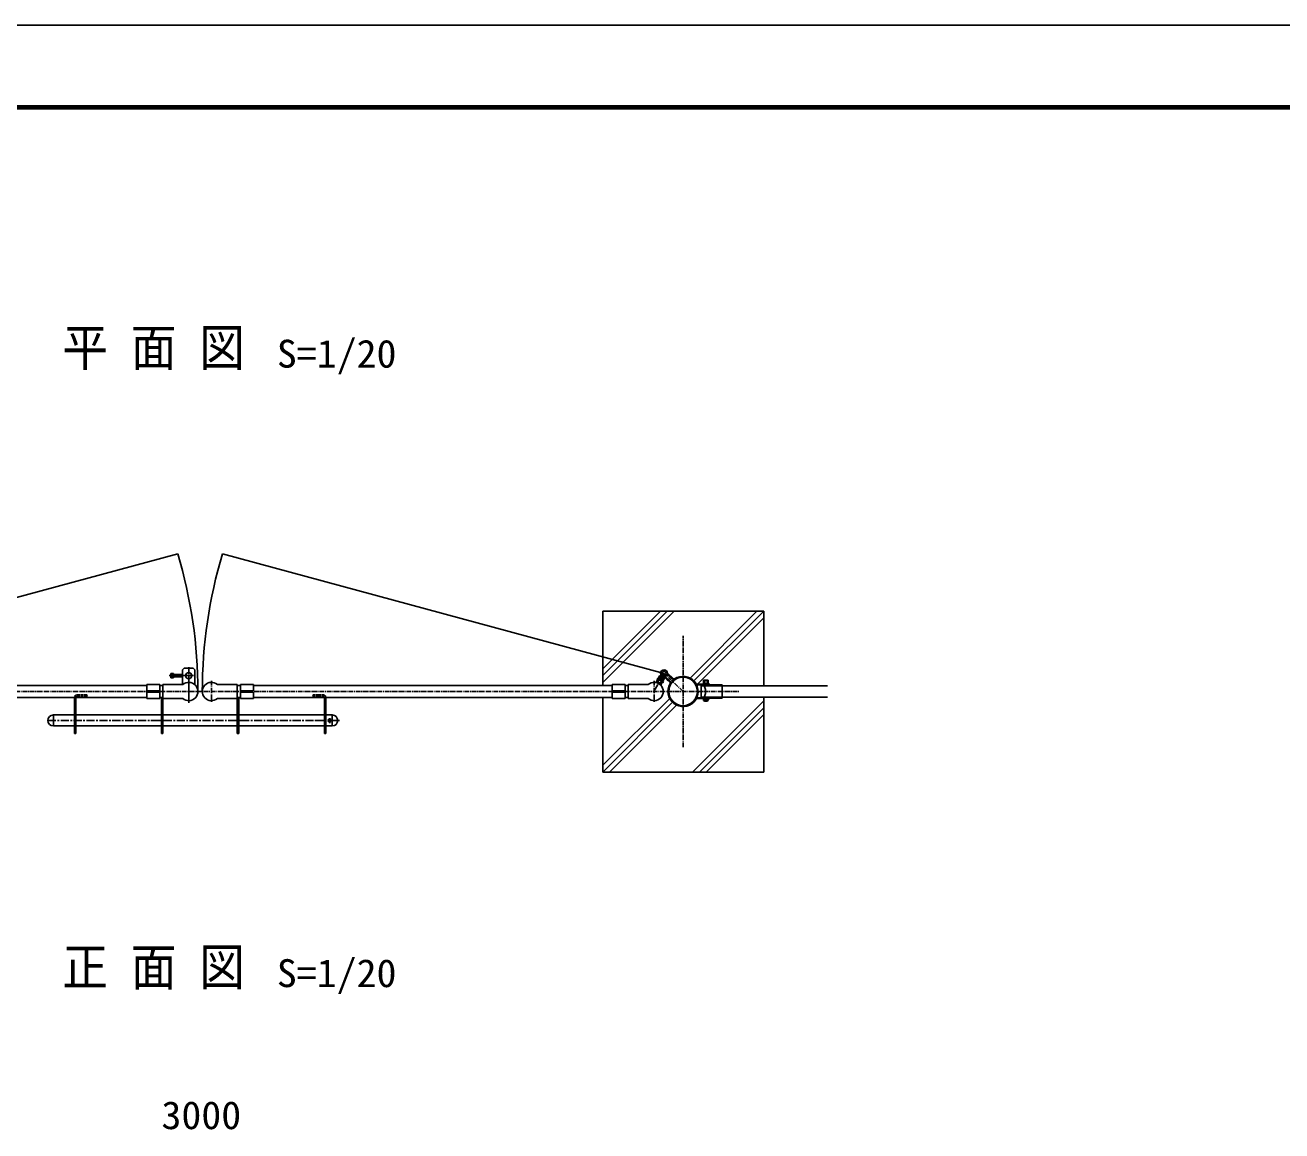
# Model space of a CAD drawing. Units: millimetres, scale not verified. Extents: x -5940 to 5940, y -4200 to 4200.
# Drawn here: x -3049 to 853, y 768 to 4200 of the extents above; entities that cross this region are included whole.
import ezdxf
from ezdxf.enums import TextEntityAlignment as Align

# ---------------------------------------------------------------- set-up
doc = ezdxf.new("R2010")
doc.units = ezdxf.units.MM
doc.header["$LTSCALE"] = 20
for name, pattern in [('DASHED', [7.5, 6, -1.5]), ('USER1', [0.375, 0.25, -0.125]), ('USER2', [1.125, 0.75, -0.125, 0.125, -0.125]), ('USER3', [0.1875, 0.125, -0.0625]), ('USER4', [2, 1.25, -0.25, 0.25, -0.25]), ('USER5', [10, 6.25, -1.25, 1.25, -1.25])]:
    doc.linetypes.add(name, pattern=pattern)
for name, color, linetype, lineweight in [('0-0_5寸法', 1, 'Continuous', 25), ('0-3_7詳細', 7, 'Continuous', 25), ('0-5_0', 7, 'Continuous', 25), ('0-8_1部材', 7, 'Continuous', 25), ('0-9_中心線', 1, 'USER2', 25), ('0-A_6文字', 7, 'Continuous', 25), ('0-C_8部品', 7, 'Continuous', 25)]:
    doc.layers.add(name, color=color, linetype=linetype, lineweight=lineweight)
doc.styles.add('ＭＳ ゴシック', font='')
doc.styles.get('ＭＳ ゴシック').set_extended_font_data('MS Gothic')

# ---------------------------------------------------------------- blocks, each defined once
blk = doc.blocks.new('A2_ver14_社名無')
at = {"layer": '0-5_0', "color": 3}
blk.add_lwpolyline([(-11900, 8420), (-20, 8420), (-20, 20), (-11900, 20)], close=True, dxfattribs=at)
at = {"layer": '0-5_0'}
for points in [[(-11500, 8170), (-420, 8170), (-420, 270), (-11500, 270)], [(-11497.5, 8167.5), (-422.5, 8167.5), (-422.5, 272.5), (-11497.5, 272.5)], [(-11495, 8165), (-425, 8165), (-425, 275), (-11495, 275)], [(-11492.5, 8162.5), (-427.5, 8162.5), (-427.5, 277.5), (-11492.5, 277.5)], [(-11490, 8160), (-430, 8160), (-430, 280), (-11490, 280)]]:
    blk.add_lwpolyline(points, close=True, dxfattribs=at)

msp = doc.modelspace()

# ---------------------------------------------------------------- linework, layer by layer
at = {"layer": '0-3_7詳細', "color": 3}
for p, q in [((-2588.73, 2187.24), (-2596.73, 2187.24)), ((-2596.73, 2174.24), (-2596.73, 2187.24)), ((-2596.73, 2185.88), (-2588.73, 2185.88)), ((-2588.73, 2174.24), (-2588.73, 2187.24)), ((-2596.73, 2184.29), (-2588.73, 2184.29)), ((-2596.73, 2182.7), (-2588.73, 2182.7)), ((-2596.73, 2181.11), (-2588.73, 2181.11)), ((-2596.73, 2179.53), (-2588.73, 2179.53)), ((-2596.73, 2177.94), (-2588.73, 2177.94)), ((-2596.73, 2176.35), (-2588.73, 2176.35)), ((-2596.73, 2174.76), (-2588.73, 2174.76)), ((-2588.73, 2174.24), (-2596.73, 2174.24)), ((-2560.23, 2184.74), (-2588.73, 2184.74)), ((-2560.23, 2176.74), (-2588.73, 2176.74))]:
    msp.add_line(p, q, dxfattribs=at)
at = {"layer": '0-3_7詳細'}
for p, q in [((-2555.23, 2203.74), (-2560.23, 2198.74)), ((-2560.23, 2151.74), (-2560.23, 2198.74)), ((-2527.23, 2203.74), (-2555.23, 2203.74)), ((-2522.23, 2198.74), (-2527.23, 2203.74)), ((-2522.23, 2151.74), (-2522.23, 2198.74))]:
    msp.add_line(p, q, dxfattribs=at)
at = {"layer": '0-3_7詳細', "color": 1, "linetype": 'USER2'}
for p, q in [((-2541.23, 2096.79), (-2541.23, 2206.63)), ((-2527.23, 2180.74), (-2555.23, 2180.74))]:
    msp.add_line(p, q, dxfattribs=at)
at = {"layer": '0-3_7詳細', "color": 1, "linetype": 'USER5'}
msp.add_line((-2526.06, 2180.74), (-2601.95, 2180.74), dxfattribs=at)
at = {"layer": '0-3_7詳細'}
msp.add_circle((-2541.23, 2180.74), 10, dxfattribs=at)
at = {"layer": '0-5_0'}
for p, q in [((-1255.48, 2381.11), (-755.48, 2381.11)), ((-1255.48, 2159.9), (-1034.26, 2381.11)), ((-1255.48, 2150.16), (-1255.48, 2381.11)), ((-1255.48, 2202.32), (-1076.69, 2381.11)), ((-1255.48, 2181.11), (-1055.48, 2381.11)), ((-984.59, 2173.21), (-776.69, 2381.11)), ((-972.36, 2164.23), (-755.48, 2381.11)), ((-755.48, 2148.94), (-755.48, 2381.11)), ((-963.61, 2151.76), (-755.48, 2359.9)), ((-1255.48, 1881.11), (-1255.48, 2112.06)), ((-1255.48, 1902.32), (-1047.59, 2110.21)), ((-755.48, 1881.11), (-755.48, 2113.94)), ((-1255.48, 1881.11), (-1038.61, 2097.97)), ((-1234.26, 1881.11), (-1026.14, 2089.23)), ((-976.69, 1881.11), (-755.48, 2102.32)), ((-955.48, 1881.11), (-755.48, 2081.11)), ((-934.26, 1881.11), (-755.48, 2059.9)), ((-755.48, 1881.11), (-1255.48, 1881.11))]:
    msp.add_line(p, q, dxfattribs=at)
at = {"layer": '0-8_1部材', "color": 1}
for p, q in [((-3946.44, 2187.83), (-2575.3, 2559.34)), ((-1065.22, 2187.83), (-2436.35, 2559.34))]:
    msp.add_line(p, q, dxfattribs=at)
at = {"layer": '0-8_1部材'}
for p, q in [((-3785.43, 2150.5), (-2671.23, 2150.5)), ((-1226.23, 2150.5), (-2340.43, 2150.5)), ((-884.33, 2149.28), (-557.65, 2149.28)), ((-3785.43, 2112.4), (-2671.23, 2112.4)), ((-1226.23, 2112.4), (-2340.43, 2112.4)), ((-884.33, 2114.28), (-557.65, 2114.28))]:
    msp.add_line(p, q, dxfattribs=at)
for centre in [(-1006.18, 2131.78), (-1005.83, 2131.45)]:
    msp.add_circle(centre, 44.55, dxfattribs=at)
at = {"layer": '0-8_1部材', "color": 1}
for centre, start, end in [((-4005.83, 2131.45), 0, 16.65262), ((-1005.83, 2131.45), 163.34738, 180)]:
    msp.add_arc(centre, 1493.15, start, end, dxfattribs=at)
at = {"layer": '0-9_中心線'}
for p, q in [((-1005.83, 1958.51), (-1005.83, 2304.38)), ((-4452.71, 2131.45), (-832.89, 2131.45))]:
    msp.add_line(p, q, dxfattribs=at)
at = {"layer": '0-C_8部品', "color": 1, "linetype": 'USER4'}
for p, q in [((-1096.76, 2131.45), (-1065.22, 2187.83)), ((-1065.48, 2159.56), (-1088.42, 2172.4)), ((-2073.4, 2041.55), (-2981.14, 2041.55))]:
    msp.add_line(p, q, dxfattribs=at)
at = {"layer": '0-C_8部品', "color": 1, "linetype": 'USER2'}
for p, q in [((-1005.83, 2131.45), (-1065.22, 2187.83)), ((-2541.23, 2164.67), (-2541.23, 2098.22)), ((-2470.43, 2164.67), (-2470.43, 2098.22)), ((-1055.8, 2164.64), (-1041.54, 2179.66)), ((-2632.71, 2041.55), (-2614.52, 2041.55)), ((-2378.94, 2041.55), (-2397.13, 2041.55)), ((-2149.56, 2041.55), (-2131.37, 2041.55)), ((-2103.48, 2033.4), (-2103.48, 2049.62))]:
    msp.add_line(p, q, dxfattribs=at)
at = {"layer": '0-C_8部品', "color": 2}
for p, q in [((-1053.96, 2184.73), (-1052.38, 2186.4)), ((-1035.69, 2170.56), (-1052.38, 2186.4)), ((-1090.12, 2160.33), (-1078.71, 2180.72)), ((-1088.11, 2159.2), (-1076.7, 2179.59)), ((-1076.7, 2179.59), (-1078.71, 2180.72)), ((-1077.64, 2153.35), (-1066.23, 2173.73)), ((-1075.63, 2152.22), (-1064.22, 2172.61)), ((-1064.22, 2172.61), (-1066.23, 2173.73)), ((-1063.12, 2175.09), (-1061.53, 2176.75)), ((-1046.43, 2159.24), (-1063.12, 2175.09)), ((-1044.85, 2160.91), (-1061.53, 2176.75)), ((-1037.27, 2168.89), (-1053.96, 2184.73)), ((-1050.43, 2163.04), (-1048.84, 2164.7)), ((-1041.27, 2172.68), (-1039.68, 2174.35))]:
    msp.add_line(p, q, dxfattribs=at)
at = {"layer": '0-C_8部品'}
for p, q in [((-2671.23, 2133.2), (-2671.23, 2152.8)), ((-2631.23, 2152.8), (-2671.23, 2152.8)), ((-2631.23, 2133.2), (-2631.23, 2152.8)), ((-2631.23, 2150.5), (-2621.23, 2150.5)), ((-2621.23, 2153.45), (-2621.23, 2109.45)), ((-2559.42, 2153.45), (-2621.23, 2153.45)), ((-2452.23, 2153.45), (-2390.43, 2153.45)), ((-2390.43, 2153.45), (-2390.43, 2109.45)), ((-2380.43, 2150.5), (-2390.43, 2150.5)), ((-2380.43, 2152.8), (-2340.43, 2152.8)), ((-2380.43, 2133.2), (-2380.43, 2152.8)), ((-2340.43, 2133.2), (-2340.43, 2152.8)), ((-1226.23, 2133.2), (-1226.23, 2152.8)), ((-1176.23, 2150.5), (-1186.23, 2150.5)), ((-1176.23, 2153.45), (-1176.23, 2109.45)), ((-1114.42, 2153.45), (-1176.23, 2153.45)), ((-966.42, 2151.88), (-927.33, 2151.88)), ((-965.28, 2151.88), (-941.75, 2151.88)), ((-963.86, 2154.18), (-927.33, 2154.18)), ((-962.38, 2154.18), (-943.19, 2154.18)), ((-949.58, 2114.28), (-949.58, 2149.28)), ((-949.58, 2149.28), (-940.36, 2149.28)), ((-949.58, 2149.28), (-940.36, 2149.28)), ((-944.33, 2155.78), (-926.33, 2155.78)), ((-942.6, 2155.78), (-942.6, 2166.23)), ((-928.05, 2155.78), (-942.6, 2155.78)), ((-940.78, 2166.77), (-929.87, 2166.77)), ((-940.33, 2151.88), (-940.33, 2154.18)), ((-939.27, 2151.88), (-939.27, 2149.28)), ((-938.96, 2155.78), (-938.96, 2166.23)), ((-932.69, 2166.8), (-937.97, 2166.8)), ((-931.69, 2155.78), (-931.69, 2166.23)), ((-931.39, 2151.88), (-931.39, 2149.28)), ((-928.05, 2155.78), (-928.05, 2166.23)), ((-927.33, 2154.18), (-927.33, 2151.88)), ((-924.33, 2152.28), (-924.33, 2153.78)), ((-924.33, 2152.28), (-884.33, 2152.28)), ((-884.33, 2111.28), (-884.33, 2152.28)), ((-2896.23, 2001.55), (-2896.23, 2112.55)), ((-2891.73, 2001.55), (-2891.73, 2112.55)), ((-2631.23, 2133.2), (-2671.23, 2133.2)), ((-2671.23, 2110.1), (-2671.23, 2129.7)), ((-2631.23, 2129.7), (-2671.23, 2129.7)), ((-2631.23, 2110.1), (-2671.23, 2110.1)), ((-2631.23, 2110.1), (-2631.23, 2129.7)), ((-2631.23, 2112.4), (-2621.23, 2112.4)), ((-2625.73, 2112.55), (-2621.23, 2112.55)), ((-2625.73, 2001.55), (-2625.73, 2112.55)), ((-2621.23, 2001.55), (-2621.23, 2112.55)), ((-2559.42, 2109.45), (-2621.23, 2109.45)), ((-2452.23, 2109.45), (-2390.43, 2109.45)), ((-2385.93, 2112.55), (-2390.43, 2112.55)), ((-2380.43, 2112.4), (-2390.43, 2112.4)), ((-2385.93, 2001.55), (-2385.93, 2112.55)), ((-2380.43, 2133.2), (-2340.43, 2133.2)), ((-2380.43, 2110.1), (-2380.43, 2129.7)), ((-2380.43, 2129.7), (-2340.43, 2129.7)), ((-2380.43, 2110.1), (-2340.43, 2110.1)), ((-2340.43, 2110.1), (-2340.43, 2129.7)), ((-2119.93, 2112.55), (-2115.43, 2112.55)), ((-2119.93, 2001.55), (-2119.93, 2112.55)), ((-2115.43, 2001.55), (-2115.43, 2112.55)), ((-1186.23, 2133.2), (-1226.23, 2133.2)), ((-1226.23, 2110.1), (-1226.23, 2129.7)), ((-1186.23, 2129.7), (-1226.23, 2129.7)), ((-1186.23, 2110.1), (-1226.23, 2110.1)), ((-1186.23, 2110.1), (-1186.23, 2129.7)), ((-1176.23, 2112.4), (-1186.23, 2112.4)), ((-1114.42, 2109.45), (-1176.23, 2109.45)), ((-966.42, 2111.68), (-927.33, 2111.68)), ((-965.28, 2111.68), (-941.75, 2111.68)), ((-963.86, 2109.38), (-927.33, 2109.38)), ((-962.38, 2109.38), (-943.19, 2109.38)), ((-949.58, 2114.28), (-940.36, 2114.28)), ((-949.58, 2114.28), (-940.36, 2114.28)), ((-944.33, 2107.78), (-926.33, 2107.78)), ((-941.08, 2107.78), (-942.6, 2107.78)), ((-942.6, 2107.78), (-942.6, 2103.57)), ((-928.05, 2107.78), (-942.6, 2107.78)), ((-940.33, 2111.68), (-940.33, 2109.38)), ((-938.96, 2107.78), (-938.96, 2103.57)), ((-931.69, 2107.78), (-931.69, 2103.57)), ((-929.58, 2107.78), (-928.05, 2107.78)), ((-928.05, 2107.78), (-928.05, 2103.57)), ((-927.33, 2111.68), (-927.33, 2109.38)), ((-924.33, 2109.78), (-924.33, 2111.28)), ((-924.33, 2111.28), (-884.33, 2111.28)), ((-929.87, 2103.03), (-940.78, 2103.03)), ((-2896.23, 2058.55), (-2961.48, 2058.55)), ((-2961.48, 2058.55), (-2961.48, 2024.55)), ((-2961.48, 2058.55), (-2961.48, 2024.55)), ((-2625.73, 2058.55), (-2891.73, 2058.55)), ((-2390.43, 2058.55), (-2621.23, 2058.55)), ((-2119.93, 2058.55), (-2385.93, 2058.55)), ((-2095.48, 2058.55), (-2115.43, 2058.55)), ((-2095.48, 2058.55), (-2095.48, 2024.55)), ((-2896.23, 2024.55), (-2961.48, 2024.55)), ((-2891.73, 2001.55), (-2896.23, 2001.55)), ((-2625.73, 2024.55), (-2891.73, 2024.55)), ((-2625.73, 2001.55), (-2621.23, 2001.55)), ((-2390.43, 2024.55), (-2621.23, 2024.55)), ((-2119.93, 2024.55), (-2385.93, 2024.55)), ((-2119.93, 2001.55), (-2115.43, 2001.55)), ((-2095.48, 2024.55), (-2115.43, 2024.55))]:
    msp.add_line(p, q, dxfattribs=at)
at = {"layer": '0-C_8部品', "color": 4, "linetype": 'USER2'}
msp.add_line((-1096.23, 2164.67), (-1096.23, 2098.22), dxfattribs=at)
at = {"layer": '0-C_8部品', "color": 3}
for p, q in [((-1074.42, 2180.61), (-1086.62, 2158.79)), ((-1086.62, 2158.79), (-1078.77, 2154.39)), ((-1066.56, 2176.21), (-1078.77, 2154.39)), ((-1074.42, 2180.61), (-1066.56, 2176.21)), ((-1060.48, 2177.13), (-1054.29, 2183.66)), ((-1042.35, 2159.92), (-1060.48, 2177.13)), ((-1036.16, 2166.45), (-1054.29, 2183.66)), ((-1042.35, 2159.92), (-1036.16, 2166.45))]:
    msp.add_line(p, q, dxfattribs=at)
at = {"layer": '0-C_8部品', "linetype": 'USER1'}
for p, q in [((-943.19, 2154.18), (-927.9, 2154.18)), ((-941.75, 2151.88), (-927.33, 2151.88)), ((-943.19, 2109.38), (-927.9, 2109.38)), ((-941.75, 2111.68), (-927.33, 2111.68))]:
    msp.add_line(p, q, dxfattribs=at)
at = {"layer": '0-C_8部品', "linetype": 'DASHED'}
for p, q in [((-940.36, 2149.28), (-884.33, 2149.28)), ((-923.93, 2150.68), (-884.33, 2150.68)), ((-940.36, 2114.28), (-884.33, 2114.28)), ((-923.93, 2112.88), (-884.33, 2112.88))]:
    msp.add_line(p, q, dxfattribs=at)
at = {"layer": '0-C_8部品', "color": 1, "linetype": 'USER3'}
for p, q in [((-2891.73, 2112.55), (-2896.23, 2112.55)), ((-2856.23, 2121.55), (-2887.23, 2121.55)), ((-2856.23, 2117.05), (-2887.23, 2117.05)), ((-2856.23, 2117.05), (-2856.23, 2121.55)), ((-2155.43, 2117.05), (-2155.43, 2121.55)), ((-2155.43, 2121.55), (-2124.43, 2121.55)), ((-2155.43, 2117.05), (-2124.43, 2117.05))]:
    msp.add_line(p, q, dxfattribs=at)
at = {"layer": '0-C_8部品'}
for points in [[(-1186.23, 2133.2), (-1186.23, 2152.8), (-1226.23, 2152.8)], [(-2385.93, 2001.55), (-2390.43, 2001.55), (-2390.43, 2112.55)]]:
    msp.add_lwpolyline(points, dxfattribs=at)
at = {"layer": '0-C_8部品', "color": 3}
for radius in [10.8, 6.3]:
    msp.add_circle((-1065.22, 2187.83), radius, dxfattribs=at)
at = {"layer": '0-C_8部品'}
msp.add_circle((-2103.48, 2041.55), 5, dxfattribs=at)
at = {"layer": '0-C_8部品', "color": 3}
for centre, start, end in [((-1057.55, 2183.96), 344.75166, 43.78162), ((-1071.38, 2181.86), 153.47715, 212.50711), ((-1067.08, 2179.45), 269.0391, 328.06906), ((-1060.95, 2180.38), 229.18971, 288.21967)]:
    msp.add_arc(centre, 4.29, start, end, dxfattribs=at)
at = {"layer": '0-C_8部品'}
for centre, radius, start, end in [((-2541.23, 2131.45), 28.55, 230.40582, 129.59418), ((-2470.43, 2131.45), 28.55, 50.40582, 309.59418), ((-1096.23, 2131.45), 28.55, 230.40582, 129.59418), ((-1092.12, 2161.45), 2.3, 301.85254, 330.77311), ((-963.86, 2156.18), 2, 209.96615, 270), ((-976.33, 2131.78), 40, 323.1301, 36.8699), ((-940.78, 2163.42), 3.35, 57.13278, 122.86722), ((-935.33, 2154.17), 12.6, 73.22135, 106.77865), ((-929.87, 2163.42), 3.35, 57.13278, 122.86722), ((-926.33, 2153.78), 2, 0, 90), ((-963.86, 2107.38), 2, 90, 150.03385), ((-926.33, 2109.78), 2, 270, 0), ((-926.33, 2109.78), 2, 270, 0), ((-940.78, 2106.38), 3.35, 237.13278, 302.86722), ((-935.33, 2109.35), 8.34, 229.17302, 310.82698), ((-935.33, 2115.63), 12.6, 253.22135, 286.77865), ((-929.87, 2106.38), 3.35, 237.13278, 302.86722), ((-2961.48, 2041.55), 17, 90, 270), ((-2095.48, 2041.55), 17, 270, 90)]:
    msp.add_arc(centre, radius, start, end, dxfattribs=at)
at = {"layer": '0-C_8部品', "color": 2}
for centre, radius, start, end in [((-1092.12, 2161.45), 4.6, 325.98233, 330.77311), ((-1073.62, 2151.1), 4.6, 150.77311, 153.00383), ((-1073.62, 2151.1), 2.3, 150.77311, 170.3493), ((-1006.18, 2131.78), 46.85, 148.34405, 124.62728), ((-1006.18, 2131.78), 44.55, 148.34405, 124.62728), ((-1048.02, 2157.58), 2.3, 328.34405, 46.48566), ((-1048.02, 2157.58), 4.6, 328.34405, 46.48566), ((-1034.11, 2172.22), 4.6, 226.48566, 304.62728), ((-1034.11, 2172.22), 2.3, 226.48566, 304.62728)]:
    msp.add_arc(centre, radius, start, end, dxfattribs=at)
at = {"layer": '0-C_8部品', "linetype": 'USER1'}
for centre, start, end in [((-927.9, 2152.18), 7.18076, 90), ((-927.9, 2111.38), 270, 352.81924)]:
    msp.add_arc(centre, 2, start, end, dxfattribs=at)
at = {"layer": '0-C_8部品', "linetype": 'DASHED'}
for centre, start, end in [((-923.93, 2152.68), 187.18076, 270), ((-923.93, 2110.88), 90, 172.81924)]:
    msp.add_arc(centre, 2, start, end, dxfattribs=at)
at = {"layer": '0-C_8部品', "color": 1, "linetype": 'USER3'}
for centre, radius, start, end in [((-2887.23, 2112.55), 9, 90, 180), ((-2887.23, 2112.55), 4.5, 90, 180), ((-2124.43, 2112.55), 9, 0, 90), ((-2124.43, 2112.55), 4.5, 0, 90)]:
    msp.add_arc(centre, radius, start, end, dxfattribs=at)

# ---------------------------------------------------------------- block references
at = {"layer": '0-C_8部品'}
msp.add_blockref('A2_ver14_社名無', (5960, -4220), dxfattribs=at)

# ---------------------------------------------------------------- texts
at = {"layer": '0-0_5寸法', "color": 7, "style": 'ＭＳ ゴシック', "width": 1.05}
msp.add_text('3000', height=86.66, dxfattribs=at).set_placement((-2625.83, 747.02), align=Align.BOTTOM_LEFT)
at = {"layer": '0-A_6文字', "style": 'ＭＳ ゴシック'}
for s, height, width, p in [('平 面 図', 115.4, 0.9, (-2933.18, 3107.02)), ('S=1/20', 86.66, 1.05, (-2267.48, 3110.82)), ('正 面 図', 115.4, 0.9, (-2933.18, 1184.12)), ('S=1/20', 86.66, 1.05, (-2267.48, 1187.92))]:
    msp.add_text(s, height=height, dxfattribs=dict(at, width=width)).set_placement(p, align=Align.BOTTOM_LEFT)

doc.saveas('drawing.dxf')
